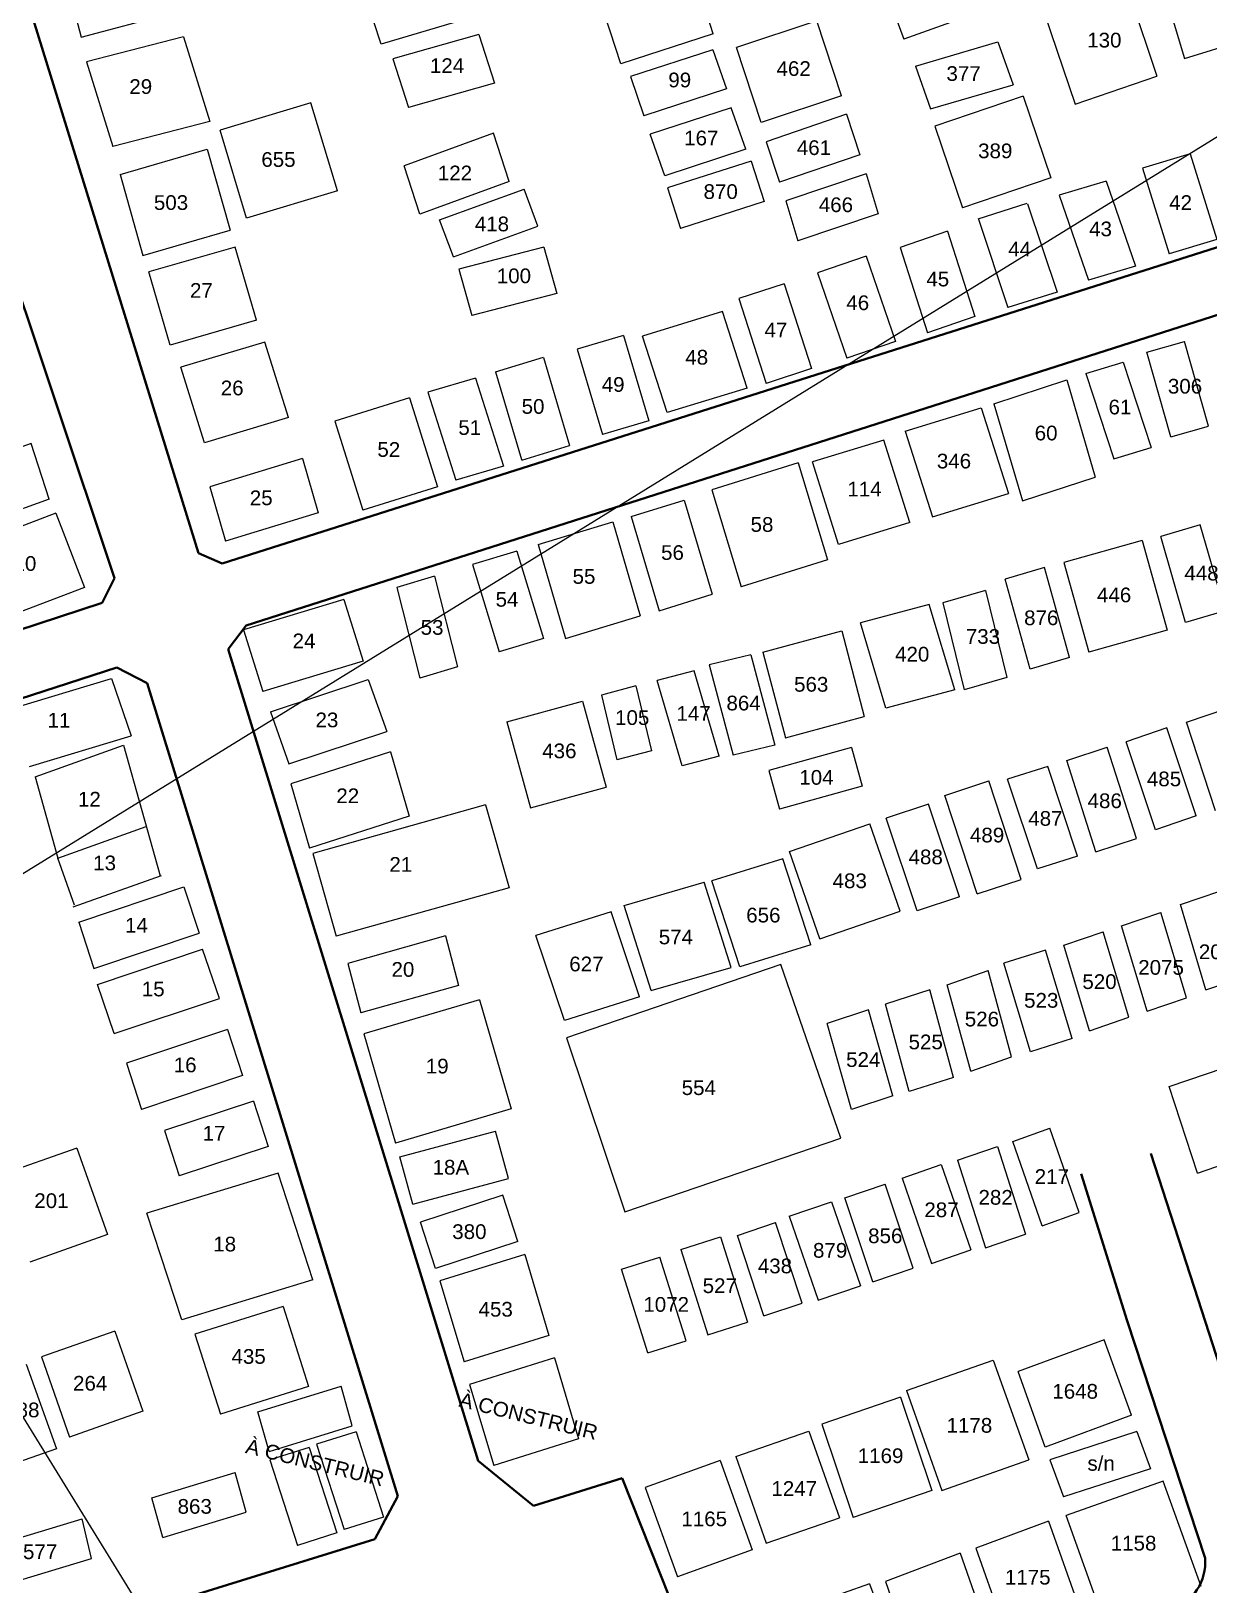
# Model space of a CAD drawing. Header units: inches. Extents: x 0 to 420, y 0 to 297.
# Drawn here: x 220.01 to 252.06, y 155.78 to 198.04 of the extents above; entities that cross this region are included whole.
import ezdxf

# ---------------------------------------------------------------- set-up
doc = ezdxf.new("R2010")
doc.units = ezdxf.units.IN
doc.header["$LTSCALE"] = 2.5
doc.header["$MEASUREMENT"] = 0
doc.layers.get('0').update_dxf_attribs({"lineweight": 0})
for name, color, linetype, lineweight in [('MALHA_COORDENADA4', 10, 'Continuous', 0), ('PEN 04', 4, 'Continuous', 40), ('TÚMULOS QUE SERÃO CONSTRUÍDOS', 220, 'Continuous', 0)]:
    doc.layers.add(name, color=color, linetype=linetype, lineweight=lineweight)
doc.styles.get("Standard").update_dxf_attribs({"font": 'arial.ttf'})

msp = doc.modelspace()

# ---------------------------------------------------------------- linework, layer by layer
for p, q in [((238.57, 197.969, 4.462), (237.854, 200.187, 4.515)), ((250.678, 199.673, 4.268), (251.388, 197.301, 4.222)), ((221.015, 199.245, 4.547), (221.374, 197.878, 4.517)), ((236.052, 197.152, 4.46), (235.336, 199.369, 4.513)), ((249.813, 199.278, 4.287), (250.642, 196.821, 4.246)), ((229.534, 197.689, 4.472), (229.098, 199.019, 4.486)), ((243.358, 198.916, 4.237), (243.754, 197.824, 4.26)), ((246.044, 198.638, 4.28), (243.754, 197.824, 4.26)), ((221.374, 197.878, 4.517), (223.834, 198.528, 4.497)), ((232.071, 198.436, 4.477), (229.534, 197.689, 4.472)), ((241.389, 198.325, 4.24), (239.201, 197.594, 4.22)), ((242.058, 196.285, 4.259), (241.389, 198.325, 4.24)), ((247.583, 198.514, 4.304), (248.412, 196.057, 4.263)), ((224.155, 197.89, 4.485), (221.515, 197.209, 4.543)), ((224.155, 197.89, 4.485), (224.873, 195.585, 4.428)), ((232.192, 197.951, 4.417), (229.855, 197.292, 4.452)), ((232.192, 197.951, 4.417), (232.62, 196.627, 4.388)), ((238.57, 197.969, 4.462), (236.052, 197.152, 4.46)), ((251.388, 197.301, 4.222), (253.456, 197.934, 4.248)), ((238.561, 197.538, 4.191), (236.315, 196.81, 4.309)), ((238.561, 197.538, 4.191), (238.927, 196.471, 4.108)), ((239.871, 195.555, 4.239), (239.201, 197.594, 4.22)), ((244.069, 197.094, 4.248), (246.314, 197.748, 4.264)), ((246.314, 197.748, 4.264), (246.729, 196.584, 4.237)), ((221.515, 197.209, 4.543), (222.234, 194.904, 4.486)), ((229.855, 197.292, 4.452), (230.282, 195.967, 4.423)), ((244.069, 197.094, 4.248), (244.483, 195.93, 4.221)), ((232.62, 196.627, 4.388), (230.282, 195.967, 4.423)), ((236.315, 196.81, 4.309), (236.681, 195.743, 4.226)), ((244.483, 195.93, 4.221), (246.729, 196.584, 4.237)), ((248.412, 196.057, 4.263), (250.642, 196.821, 4.246)), ((238.927, 196.471, 4.108), (236.681, 195.743, 4.226)), ((242.058, 196.285, 4.259), (239.871, 195.555, 4.239)), ((247.005, 196.274, 4.223), (244.601, 195.457, 4.244)), ((247.005, 196.274, 4.223), (247.757, 194.053, 4.2)), ((227.626, 196.088, 4.518), (225.151, 195.349, 4.508)), ((228.344, 193.697, 4.454), (227.626, 196.088, 4.518)), ((239.058, 195.957, 4.27), (236.85, 195.236, 4.293)), ((239.459, 194.828, 4.263), (239.058, 195.957, 4.27)), ((242.195, 195.781, 4.251), (240.012, 195.032, 4.231)), ((242.195, 195.781, 4.251), (242.558, 194.68, 4.238)), ((224.873, 195.585, 4.428), (222.234, 194.904, 4.486)), ((225.87, 192.957, 4.444), (225.151, 195.349, 4.508)), ((232.59, 195.271, 4.384), (230.16, 194.379, 4.422)), ((233.02, 193.957, 4.316), (232.59, 195.271, 4.384)), ((244.601, 195.457, 4.244), (245.352, 193.235, 4.221)), ((222.435, 194.142, 4.368), (224.802, 194.83, 4.371)), ((224.802, 194.83, 4.371), (225.423, 192.629, 4.354)), ((237.25, 194.107, 4.286), (236.85, 195.236, 4.293)), ((239.459, 194.828, 4.263), (237.25, 194.107, 4.286)), ((240.012, 195.032, 4.231), (240.375, 193.931, 4.218)), ((239.599, 194.509, 4.182), (237.327, 193.782, 4.211)), ((239.599, 194.509, 4.182), (239.953, 193.405, 4.18)), ((242.558, 194.68, 4.238), (240.375, 193.931, 4.218)), ((251.546, 194.707, 4.096), (250.247, 194.318, 4.095)), ((251.546, 194.707, 4.096), (252.272, 192.375, 4.001)), ((222.435, 194.142, 4.368), (223.055, 191.942, 4.351)), ((230.59, 193.066, 4.354), (230.16, 194.379, 4.422)), ((242.733, 194.162, 4.22), (240.543, 193.43, 4.19)), ((242.733, 194.162, 4.22), (243.061, 193.075, 4.171)), ((247.757, 194.053, 4.2), (245.352, 193.235, 4.221)), ((250.247, 194.318, 4.095), (250.973, 191.986, 4)), ((228.344, 193.697, 4.454), (225.87, 192.957, 4.444)), ((233.02, 193.957, 4.316), (230.59, 193.066, 4.354)), ((231.125, 192.909, 4.363), (233.426, 193.744, 4.299)), ((233.801, 192.742, 4.284), (233.426, 193.744, 4.299)), ((237.327, 193.782, 4.211), (237.681, 192.678, 4.209)), ((249.263, 193.965, 4.143), (247.984, 193.585, 4.156)), ((247.984, 193.585, 4.156), (248.782, 191.27, 4.023)), ((249.263, 193.965, 4.143), (250.061, 191.651, 4.01)), ((239.953, 193.405, 4.18), (237.681, 192.678, 4.209)), ((240.543, 193.43, 4.19), (240.871, 192.342, 4.141)), ((247.103, 193.351, 4.09), (245.764, 192.931, 4.142)), ((247.124, 193.344, 4.101), (247.926, 190.941, 4.075)), ((231.5, 191.907, 4.348), (231.125, 192.909, 4.363)), ((231.5, 191.907, 4.348), (233.801, 192.742, 4.284)), ((243.061, 193.075, 4.171), (240.871, 192.342, 4.141)), ((245.785, 192.925, 4.153), (246.587, 190.522, 4.127)), ((223.055, 191.942, 4.351), (225.423, 192.629, 4.354)), ((244.941, 192.604, 4.134), (243.655, 192.159, 4.151)), ((244.941, 192.604, 4.134), (245.685, 190.28, 4.074)), ((252.272, 192.375, 4.001), (250.973, 191.986, 4)), ((225.567, 192.167, 4.389), (223.214, 191.493, 4.375)), ((226.148, 190.178, 4.344), (225.567, 192.167, 4.389)), ((233.96, 192.166, 4.266), (231.644, 191.566, 4.34)), ((233.96, 192.166, 4.266), (234.315, 190.907, 4.203)), ((242.727, 191.923, 4.214), (241.405, 191.471, 4.242)), ((242.727, 191.923, 4.214), (243.524, 189.604, 4.098)), ((243.655, 192.159, 4.151), (244.4, 189.835, 4.091)), ((223.796, 189.504, 4.33), (223.214, 191.493, 4.375)), ((231.644, 191.566, 4.34), (231.998, 190.306, 4.277)), ((241.405, 191.471, 4.242), (242.203, 189.152, 4.126)), ((250.061, 191.651, 4.01), (248.782, 191.27, 4.023)), ((240.5, 191.171, 4.212), (239.265, 190.77, 4.172)), ((240.5, 191.171, 4.212), (241.246, 188.863, 4.133)), ((234.315, 190.907, 4.203), (231.998, 190.306, 4.277)), ((239.265, 190.77, 4.172), (240.012, 188.463, 4.093)), ((247.926, 190.941, 4.075), (246.587, 190.522, 4.127)), ((226.148, 190.178, 4.344), (223.796, 189.504, 4.33)), ((238.823, 190.413, 4.13), (236.641, 189.748, 4.123)), ((239.497, 188.335, 4.111), (238.823, 190.413, 4.13)), ((245.685, 190.28, 4.074), (244.4, 189.835, 4.091)), ((236.129, 189.768, 4.167), (234.87, 189.397, 4.161)), ((236.129, 189.768, 4.167), (236.815, 187.439, 4.12)), ((226.372, 189.583, 4.345), (224.087, 188.9, 4.354)), ((227.011, 187.53, 4.348), (226.372, 189.583, 4.345)), ((234.87, 189.397, 4.161), (235.557, 187.068, 4.114)), ((237.315, 187.67, 4.104), (236.641, 189.748, 4.123)), ((243.524, 189.604, 4.098), (242.203, 189.152, 4.126)), ((250.365, 189.312, 3.907), (251.391, 189.599, 3.895)), ((252.044, 187.296, 3.757), (251.391, 189.599, 3.895)), ((232.647, 188.78, 4.218), (233.948, 189.176, 4.178)), ((233.954, 189.164, 4.171), (234.66, 186.772, 4.123)), ((248.707, 188.73, 3.958), (249.723, 189.038, 3.879)), ((249.723, 189.038, 3.879), (250.483, 186.722, 3.765)), ((251.018, 187.009, 3.769), (250.365, 189.312, 3.907)), ((224.726, 186.847, 4.357), (224.087, 188.9, 4.354)), ((232.103, 188.605, 4.235), (230.807, 188.22, 4.241)), ((232.103, 188.605, 4.235), (232.866, 186.212, 4.114)), ((232.647, 188.78, 4.218), (233.352, 186.388, 4.17)), ((241.246, 188.863, 4.133), (240.012, 188.463, 4.093)), ((246.204, 187.91, 3.931), (248.186, 188.56, 4.002)), ((248.186, 188.56, 4.002), (248.964, 185.915, 3.51)), ((248.707, 188.73, 3.958), (249.467, 186.414, 3.844)), ((230.309, 188.071, 4.261), (228.274, 187.437, 4.261)), ((230.309, 188.071, 4.261), (231.067, 185.648, 4.114)), ((230.807, 188.22, 4.241), (231.57, 185.827, 4.12)), ((239.497, 188.335, 4.111), (237.315, 187.67, 4.104)), ((243.789, 187.166, 3.965), (245.858, 187.801, 3.93)), ((245.858, 187.801, 3.93), (246.6, 185.464, 3.764)), ((246.204, 187.91, 3.931), (246.982, 185.266, 3.439)), ((227.011, 187.53, 4.348), (224.726, 186.847, 4.357)), ((228.274, 187.437, 4.261), (229.032, 185.013, 4.114)), ((236.815, 187.439, 4.12), (235.557, 187.068, 4.114)), ((251.018, 187.009, 3.769), (252.044, 187.296, 3.757)), ((220.011, 186.827, 4.126), (217.515, 185.928, 4.159)), ((220.501, 185.315, 4.159), (220.011, 186.827, 4.126)), ((243.215, 186.922, 4.062), (241.273, 186.326, 4.081)), ((243.917, 184.678, 3.892), (243.215, 186.922, 4.062)), ((243.789, 187.166, 3.965), (244.531, 184.829, 3.799)), ((227.398, 186.421, 4.236), (224.876, 185.65, 4.172)), ((227.398, 186.421, 4.236), (227.825, 184.944, 4.196)), ((233.358, 186.376, 4.163), (234.66, 186.772, 4.123)), ((249.467, 186.414, 3.844), (250.483, 186.722, 3.765)), ((232.866, 186.212, 4.114), (231.57, 185.827, 4.12)), ((240.883, 186.301, 4.041), (238.534, 185.567, 3.96)), ((240.883, 186.301, 4.041), (241.674, 183.66, 3.926)), ((241.975, 184.082, 3.911), (241.273, 186.326, 4.081)), ((224.876, 185.65, 4.172), (225.302, 184.173, 4.132)), ((231.067, 185.648, 4.114), (229.032, 185.013, 4.114)), ((238.534, 185.567, 3.96), (239.325, 182.925, 3.845)), ((246.982, 185.266, 3.439), (248.964, 185.915, 3.51)), ((220.501, 185.315, 4.159), (218.005, 184.416, 4.192)), ((236.336, 184.837, 4.026), (237.78, 185.287, 4.025)), ((237.78, 185.287, 4.025), (238.541, 182.73, 3.721)), ((244.531, 184.829, 3.799), (246.6, 185.464, 3.764)), ((220.683, 184.928, 4.175), (218.279, 184.017, 4.19)), ((220.683, 184.928, 4.175), (221.461, 182.912, 4.098)), ((227.825, 184.944, 4.196), (225.302, 184.173, 4.132)), ((233.808, 184.078, 4.041), (235.838, 184.697, 4.021)), ((235.838, 184.697, 4.021), (236.583, 182.14, 3.71)), ((236.336, 184.837, 4.026), (237.097, 182.28, 3.722)), ((243.917, 184.678, 3.892), (241.975, 184.082, 3.911)), ((251.817, 184.611, 3.421), (250.746, 184.3, 3.41)), ((251.422, 181.963, 3.357), (250.746, 184.3, 3.41)), ((252.493, 182.274, 3.368), (251.817, 184.611, 3.421)), ((233.226, 183.902, 4.052), (232.018, 183.54, 4.076)), ((233.226, 183.902, 4.052), (233.955, 181.521, 3.772)), ((233.808, 184.078, 4.041), (234.552, 181.522, 3.73)), ((250.237, 184.186, 3.408), (248.109, 183.588, 3.431)), ((250.237, 184.186, 3.408), (250.918, 181.754, 3.343)), ((232.018, 183.54, 4.076), (232.746, 181.158, 3.796)), ((241.674, 183.66, 3.926), (239.325, 182.925, 3.845)), ((247.584, 183.45, 3.426), (246.513, 183.134, 3.484)), ((248.263, 181.007, 3.369), (247.584, 183.45, 3.426)), ((248.109, 183.588, 3.431), (248.789, 181.156, 3.366)), ((230.989, 183.215, 4.1), (229.965, 182.91, 4.106)), ((230.989, 183.215, 4.1), (231.61, 180.754, 3.842)), ((247.193, 180.692, 3.427), (246.513, 183.134, 3.484)), ((221.461, 182.912, 4.098), (219.057, 182.001, 4.113)), ((228.52, 182.587, 4.084), (225.793, 181.763, 4.13)), ((228.52, 182.587, 4.084), (229.047, 180.905, 3.952)), ((229.965, 182.91, 4.106), (230.586, 180.449, 3.848)), ((237.097, 182.28, 3.722), (238.541, 182.73, 3.721)), ((245.973, 182.829, 3.562), (244.813, 182.492, 3.577)), ((245.973, 182.829, 3.562), (246.554, 180.46, 3.487)), ((244.443, 182.445, 3.599), (242.572, 181.948, 3.584)), ((245.14, 180.127, 3.507), (244.443, 182.445, 3.599)), ((244.813, 182.492, 3.577), (245.393, 180.123, 3.502)), ((252.493, 182.274, 3.368), (251.422, 181.963, 3.357)), ((225.793, 181.763, 4.13), (226.32, 180.081, 3.998)), ((234.552, 181.522, 3.73), (236.583, 182.14, 3.71)), ((239.92, 181.152, 3.685), (242.068, 181.735, 3.62)), ((242.068, 181.735, 3.62), (242.68, 179.406, 3.511)), ((243.269, 179.631, 3.492), (242.572, 181.948, 3.584)), ((250.918, 181.754, 3.343), (248.789, 181.156, 3.366)), ((233.955, 181.521, 3.772), (232.746, 181.158, 3.796)), ((229.047, 180.905, 3.952), (226.32, 180.081, 3.998)), ((239.594, 181.078, 3.718), (238.459, 180.811, 3.713)), ((239.594, 181.078, 3.718), (240.246, 178.619, 3.612)), ((239.92, 181.152, 3.685), (240.533, 178.822, 3.576)), ((248.263, 181.007, 3.369), (247.193, 180.692, 3.427)), ((231.61, 180.754, 3.842), (230.586, 180.449, 3.848)), ((238.049, 180.648, 3.66), (237.044, 180.384, 3.679)), ((238.73, 178.321, 3.596), (238.049, 180.648, 3.66)), ((238.459, 180.811, 3.713), (239.112, 178.352, 3.607)), ((246.554, 180.46, 3.487), (245.393, 180.123, 3.502)), ((219.429, 179.6, 4.256), (222.199, 180.437, 4.058)), ((222.199, 180.437, 4.058), (222.734, 178.876, 4.057)), ((226.521, 179.532, 3.992), (229.186, 180.411, 3.989)), ((229.186, 180.411, 3.989), (229.685, 178.991, 3.946)), ((236.464, 180.232, 3.637), (235.526, 179.983, 3.635)), ((236.464, 180.232, 3.637), (236.887, 178.471, 3.541)), ((237.725, 178.057, 3.615), (237.044, 180.384, 3.679)), ((245.14, 180.127, 3.507), (243.269, 179.631, 3.492)), ((232.954, 179.254, 3.684), (235.012, 179.818, 3.65)), ((235.012, 179.818, 3.65), (235.653, 177.478, 3.588)), ((235.526, 179.983, 3.635), (235.948, 178.222, 3.539)), ((251.448, 179.248, 3.299), (252.539, 179.624, 3.293)), ((226.521, 179.532, 3.992), (227.02, 178.113, 3.949)), ((232.954, 179.254, 3.684), (233.595, 176.914, 3.622)), ((240.533, 178.822, 3.576), (242.68, 179.406, 3.511)), ((252.234, 176.84, 3.252), (251.448, 179.248, 3.299)), ((219.964, 178.04, 4.255), (222.734, 178.876, 4.057)), ((227.02, 178.113, 3.949), (229.685, 178.991, 3.946)), ((250.914, 179.097, 3.308), (249.804, 178.714, 3.357)), ((251.708, 176.699, 3.264), (250.914, 179.097, 3.308)), ((220.121, 177.761, 4.171), (222.525, 178.618, 4.478)), ((222.525, 178.618, 4.478), (223.523, 175.07, 4.018)), ((229.79, 178.44, 3.791), (227.074, 177.575, 3.818)), ((229.79, 178.44, 3.791), (230.3, 176.689, 3.854)), ((236.887, 178.471, 3.541), (235.948, 178.222, 3.539)), ((240.246, 178.619, 3.612), (239.112, 178.352, 3.607)), ((242.334, 178.556, 3.65), (240.078, 177.932, 3.66)), ((242.334, 178.556, 3.65), (242.624, 177.511, 3.636)), ((248.192, 178.208, 3.331), (249.291, 178.565, 3.334)), ((250.081, 176.081, 3.293), (249.291, 178.565, 3.334)), ((250.598, 176.316, 3.313), (249.804, 178.714, 3.357)), ((238.73, 178.321, 3.596), (237.725, 178.057, 3.615)), ((240.078, 177.932, 3.66), (240.368, 176.886, 3.646)), ((247.669, 178.045, 3.318), (246.576, 177.695, 3.395)), ((248.484, 175.604, 3.31), (247.669, 178.045, 3.318)), ((248.982, 175.725, 3.29), (248.192, 178.208, 3.331)), ((220.121, 177.761, 4.171), (220.742, 175.553, 3.885)), ((227.074, 177.575, 3.818), (227.585, 175.825, 3.881)), ((242.624, 177.511, 3.636), (240.368, 176.886, 3.646)), ((244.866, 177.253, 3.439), (246.065, 177.648, 3.441)), ((246.951, 174.972, 3.359), (246.065, 177.648, 3.441)), ((247.391, 175.255, 3.387), (246.576, 177.695, 3.395)), ((233.595, 176.914, 3.622), (235.653, 177.478, 3.588)), ((245.752, 174.577, 3.357), (244.866, 177.253, 3.439)), ((230.3, 176.689, 3.854), (227.585, 175.825, 3.881)), ((232.378, 176.995, 3.837), (227.672, 175.679, 3.87)), ((232.378, 176.995, 3.837), (233.018, 174.741, 3.83)), ((244.424, 177.017, 3.418), (243.27, 176.636, 3.422)), ((245.271, 174.494, 3.359), (244.424, 177.017, 3.418)), ((251.708, 176.699, 3.264), (250.598, 176.316, 3.313)), ((220.742, 175.553, 3.885), (223.146, 176.41, 4.192)), ((240.64, 175.732, 3.502), (242.828, 176.479, 3.416)), ((243.654, 174.103, 3.396), (242.828, 176.479, 3.416)), ((244.117, 174.113, 3.363), (243.27, 176.636, 3.422)), ((248.982, 175.725, 3.29), (250.081, 176.081, 3.293)), ((221.191, 174.271, 3.894), (220.742, 175.553, 3.885)), ((227.672, 175.679, 3.87), (228.312, 173.424, 3.863)), ((240.463, 175.527, 3.521), (238.53, 174.928, 3.516)), ((241.228, 173.191, 3.503), (240.463, 175.527, 3.521)), ((241.466, 173.356, 3.482), (240.64, 175.732, 3.502)), ((248.484, 175.604, 3.31), (247.391, 175.255, 3.387)), ((221.152, 174.225, 3.878), (223.556, 175.082, 4.185)), ((245.752, 174.577, 3.357), (246.951, 174.972, 3.359)), ((221.31, 173.811, 3.84), (224.171, 174.766, 3.883)), ((224.171, 174.766, 3.883), (224.58, 173.507, 3.888)), ((233.018, 174.741, 3.83), (228.312, 173.424, 3.863)), ((236.15, 174.265, 3.553), (238.323, 174.895, 3.517)), ((239.058, 172.576, 3.522), (238.323, 174.895, 3.517)), ((239.294, 172.592, 3.498), (238.53, 174.928, 3.516)), ((251.28, 174.287, 9.679), (252.35, 174.651, 9.588)), ((236.885, 171.946, 3.558), (236.15, 174.265, 3.553)), ((245.271, 174.494, 3.359), (244.117, 174.113, 3.363)), ((251.975, 171.965, 9.628), (251.28, 174.287, 9.679)), ((221.31, 173.811, 3.84), (221.718, 172.552, 3.845)), ((235.79, 174.088, 3.578), (233.746, 173.45, 3.585)), ((236.564, 171.774, 3.522), (235.79, 174.088, 3.578)), ((241.466, 173.356, 3.482), (243.654, 174.103, 3.396)), ((249.678, 173.706, 6.5), (250.748, 174.07, 6.409)), ((250.373, 171.384, 6.449), (249.678, 173.706, 6.5)), ((251.443, 171.748, 6.358), (250.748, 174.07, 6.409)), ((221.718, 172.552, 3.845), (224.58, 173.507, 3.888)), ((231.286, 173.436, 3.589), (228.628, 172.687, 3.535)), ((231.286, 173.436, 3.589), (231.64, 172.09, 3.834)), ((234.52, 171.136, 3.529), (233.746, 173.45, 3.585)), ((248.112, 173.179, 3.321), (249.182, 173.543, 3.23)), ((249.877, 171.221, 3.179), (249.182, 173.543, 3.23)), ((221.816, 172.117, 3.905), (224.678, 173.072, 3.948)), ((225.135, 171.735, 3.96), (224.678, 173.072, 3.948)), ((241.228, 173.191, 3.503), (239.294, 172.592, 3.498)), ((247.613, 173.051, 3.379), (246.479, 172.69, 3.375)), ((248.331, 170.642, 3.367), (247.613, 173.051, 3.379)), ((248.807, 170.857, 3.27), (248.112, 173.179, 3.321)), ((228.628, 172.687, 3.535), (228.982, 171.341, 3.78)), ((240.409, 172.659, 3.484), (234.578, 170.662, 3.441)), ((236.885, 171.946, 3.558), (239.058, 172.576, 3.522)), ((242.04, 167.934, 3.389), (240.409, 172.659, 3.484)), ((244.935, 172.107, 3.326), (246.046, 172.494, 3.356)), ((246.688, 170.145, 3.37), (246.046, 172.494, 3.356)), ((247.197, 170.281, 3.363), (246.479, 172.69, 3.375)), ((222.273, 170.779, 3.917), (221.816, 172.117, 3.905)), ((231.64, 172.09, 3.834), (228.982, 171.341, 3.78)), ((245.577, 169.758, 3.34), (244.935, 172.107, 3.326)), ((251.975, 171.965, 9.628), (253.044, 172.329, 9.537)), ((222.273, 170.779, 3.917), (225.135, 171.735, 3.96)), ((232.207, 171.694, 3.541), (229.066, 170.767, 3.83)), ((232.207, 171.694, 3.541), (233.069, 168.728, 3.537)), ((236.564, 171.774, 3.522), (234.52, 171.136, 3.529)), ((244.462, 171.966, 3.337), (243.253, 171.58, 3.392)), ((243.901, 169.2, 3.358), (243.253, 171.58, 3.392)), ((245.11, 169.587, 3.303), (244.462, 171.966, 3.337)), ((250.373, 171.384, 6.449), (251.443, 171.748, 6.358)), ((242.793, 171.42, 3.374), (241.665, 171.049, 3.42)), ((243.457, 169.088, 3.364), (242.793, 171.42, 3.374)), ((248.807, 170.857, 3.27), (249.877, 171.221, 3.179)), ((225.355, 170.893, 3.915), (222.607, 169.976, 3.91)), ((225.355, 170.893, 3.915), (225.763, 169.634, 3.92)), ((229.066, 170.767, 3.83), (229.927, 167.802, 3.826)), ((242.329, 168.717, 3.41), (241.665, 171.049, 3.42)), ((234.578, 170.662, 3.441), (236.169, 165.929, 3.394)), ((248.331, 170.642, 3.367), (247.197, 170.281, 3.363)), ((222.607, 169.976, 3.91), (223.015, 168.717, 3.915)), ((245.577, 169.758, 3.34), (246.688, 170.145, 3.37)), ((250.977, 169.339, 3.256), (252.974, 170.023, 3.242)), ((225.763, 169.634, 3.92), (223.015, 168.717, 3.915)), ((245.11, 169.587, 3.303), (243.901, 169.2, 3.358)), ((243.457, 169.088, 3.364), (242.329, 168.717, 3.41)), ((251.74, 166.981, 3.277), (250.977, 169.339, 3.256)), ((226.059, 168.939, 3.871), (223.637, 168.138, 3.855)), ((226.059, 168.939, 3.871), (226.461, 167.706, 3.831)), ((233.069, 168.728, 3.537), (229.927, 167.802, 3.826)), ((246.723, 167.844, 3.262), (247.729, 168.201, 3.292)), ((248.522, 165.91, 3.173), (247.729, 168.201, 3.292)), ((223.637, 168.138, 3.855), (224.039, 166.905, 3.815)), ((230.045, 167.427, 3.721), (232.65, 168.123, 3.522)), ((233.001, 166.838, 3.557), (232.65, 168.123, 3.522)), ((236.169, 165.929, 3.394), (242.04, 167.934, 3.389)), ((247.515, 165.553, 3.143), (246.723, 167.844, 3.262)), ((221.255, 167.666, 3.877), (219.134, 166.916, 3.865)), ((221.255, 167.666, 3.877), (222.094, 165.312, 3.886)), ((226.461, 167.706, 3.831), (224.039, 166.905, 3.815)), ((230.396, 166.142, 3.756), (230.045, 167.427, 3.721)), ((245.215, 167.337, 3.352), (246.307, 167.709, 3.299)), ((246.307, 167.709, 3.299), (247.069, 165.325, 3.138)), ((251.74, 166.981, 3.277), (253.736, 167.665, 3.263)), ((226.732, 166.986, 3.833), (223.164, 165.895, 3.824)), ((227.677, 164.083, 3.83), (226.732, 166.986, 3.833)), ((243.709, 166.845, 3.456), (244.775, 167.215, 3.441)), ((244.775, 167.215, 3.441), (245.577, 164.897, 3.432)), ((245.215, 167.337, 3.352), (245.978, 164.952, 3.191)), ((230.396, 166.142, 3.756), (233.001, 166.838, 3.557)), ((242.147, 166.31, 3.382), (243.243, 166.682, 3.413)), ((244.007, 164.4, 3.382), (243.243, 166.682, 3.413)), ((243.709, 166.845, 3.456), (244.511, 164.527, 3.447)), ((232.846, 166.381, 3.443), (230.604, 165.645, 3.483)), ((233.256, 165.123, 3.392), (232.846, 166.381, 3.443)), ((240.638, 165.814, 3.367), (241.788, 166.205, 3.377)), ((241.788, 166.205, 3.377), (242.574, 163.915, 3.369)), ((242.911, 164.028, 3.351), (242.147, 166.31, 3.382)), ((224.109, 162.992, 3.821), (223.164, 165.895, 3.824)), ((240.638, 165.814, 3.367), (241.423, 163.524, 3.359)), ((247.515, 165.553, 3.143), (248.522, 165.91, 3.173)), ((222.094, 165.312, 3.886), (219.973, 164.562, 3.874)), ((231.014, 164.387, 3.432), (230.604, 165.645, 3.483)), ((237.687, 164.908, 3.369), (238.767, 165.254, 3.363)), ((238.767, 165.254, 3.363), (239.506, 162.933, 3.259)), ((239.23, 165.29, 3.376), (240.266, 165.64, 3.356)), ((239.949, 163.097, 3.332), (239.23, 165.29, 3.376)), ((240.985, 163.447, 3.312), (240.266, 165.64, 3.356)), ((245.978, 164.952, 3.191), (247.069, 165.325, 3.138)), ((233.256, 165.123, 3.392), (231.014, 164.387, 3.432)), ((237.687, 164.908, 3.369), (238.425, 162.587, 3.265)), ((244.511, 164.527, 3.447), (245.577, 164.897, 3.432)), ((233.443, 164.77, 3.402), (231.134, 164.05, 3.302)), ((233.443, 164.77, 3.402), (234.1, 162.566, 3.217)), ((236.07, 164.372, 3.447), (237.114, 164.698, 3.418)), ((237.836, 162.423, 3.324), (237.114, 164.698, 3.418)), ((242.911, 164.028, 3.351), (244.007, 164.4, 3.382)), ((227.677, 164.083, 3.83), (224.109, 162.992, 3.821)), ((231.134, 164.05, 3.302), (231.792, 161.846, 3.117)), ((236.792, 162.097, 3.353), (236.07, 164.372, 3.447)), ((241.423, 163.524, 3.359), (242.574, 163.915, 3.369)), ((226.866, 163.354, 3.657), (224.469, 162.604, 3.684)), ((226.866, 163.354, 3.657), (227.56, 161.178, 3.629)), ((239.949, 163.097, 3.332), (240.985, 163.447, 3.312)), ((238.425, 162.587, 3.265), (239.506, 162.933, 3.259)), ((222.291, 162.684, 3.738), (220.296, 161.982, 3.721)), ((222.291, 162.684, 3.738), (223.049, 160.505, 3.713)), ((224.469, 162.604, 3.684), (225.163, 160.428, 3.656)), ((234.1, 162.566, 3.217), (231.792, 161.846, 3.117)), ((236.792, 162.097, 3.353), (237.836, 162.423, 3.324)), ((249.209, 162.452, 2.181), (246.863, 161.584, 2.213)), ((249.948, 160.402, 2.017), (249.209, 162.452, 2.181)), ((220.296, 161.982, 3.721), (221.053, 159.803, 3.696)), ((243.823, 161.069, 2.239), (246.182, 161.897, 2.242)), ((246.182, 161.897, 2.242), (247.152, 159.182, 2.131)), ((219.881, 161.783, 3.726), (220.706, 159.482, 3.781)), ((247.601, 159.534, 2.049), (246.863, 161.584, 2.213)), ((227.56, 161.178, 3.629), (225.163, 160.428, 3.656)), ((243.823, 161.069, 2.239), (244.793, 158.354, 2.128)), ((243.668, 160.893, 2.234), (241.527, 160.151, 2.226)), ((243.668, 160.893, 2.234), (244.521, 158.355, 2.132)), ((223.049, 160.505, 3.713), (221.053, 159.803, 3.696)), ((249.948, 160.402, 2.017), (247.601, 159.534, 2.049)), ((239.182, 159.273, 2.308), (241.173, 159.962, 2.456)), ((241.173, 159.962, 2.456), (242.003, 157.61, 2.262)), ((241.527, 160.151, 2.226), (242.379, 157.613, 2.124)), ((250.094, 159.953, 2.078), (247.729, 159.189, 2.103)), ((250.094, 159.953, 2.078), (250.468, 158.944, 1.974)), ((220.706, 159.482, 3.781), (219.644, 159.111, 3.79)), ((238.759, 159.166, 2.311), (236.72, 158.435, 2.291)), ((238.759, 159.166, 2.311), (239.631, 156.733, 2.095)), ((239.182, 159.273, 2.308), (240.013, 156.921, 2.114)), ((244.793, 158.354, 2.128), (247.152, 159.182, 2.131)), ((247.729, 159.189, 2.103), (248.102, 158.18, 1.999)), ((250.468, 158.944, 1.974), (248.102, 158.18, 1.999)), ((223.297, 158.147, 3.679), (225.563, 158.842, 3.565)), ((225.863, 157.766, 3.425), (225.563, 158.842, 3.565)), ((250.812, 158.603, 1.885), (248.167, 157.673, 1.958)), ((251.843, 155.744, 1.69), (250.812, 158.603, 1.885)), ((223.597, 157.071, 3.539), (223.297, 158.147, 3.679)), ((236.72, 158.435, 2.291), (237.593, 156.002, 2.075)), ((244.521, 158.355, 2.132), (242.379, 157.613, 2.124)), ((223.597, 157.071, 3.539), (225.863, 157.766, 3.425)), ((249.198, 154.814, 1.763), (248.167, 157.673, 1.958)), ((219.054, 156.874, 3.771), (221.4, 157.581, 3.746)), ((221.658, 156.501, 3.585), (221.4, 157.581, 3.746)), ((240.013, 156.921, 2.114), (242.003, 157.61, 2.262)), ((247.692, 157.519, 1.995), (245.715, 156.778, 2.018)), ((247.692, 157.519, 1.995), (248.552, 155.089, 1.781)), ((219.312, 155.794, 3.61), (221.658, 156.501, 3.585)), ((239.631, 156.733, 2.095), (237.593, 156.002, 2.075)), ((245.284, 156.649, 2.058), (243.255, 155.875, 2.083)), ((245.284, 156.649, 2.058), (246.144, 154.22, 1.844)), ((245.715, 156.778, 2.018), (246.575, 154.349, 1.804)), ((242.824, 155.812, 2.049), (240.676, 155.051, 2.053)), ((242.824, 155.812, 2.049), (243.75, 153.309, 1.893)), ((243.255, 155.875, 2.083), (244.115, 153.446, 1.869))]:
    msp.add_line(p, q)
at = {"layer": 'MALHA_COORDENADA4'}
for p, q in [((138.373, 292.322), (315.416, 5.322)), ((12.44, 47.224), (327.94, 241.848))]:
    msp.add_line(p, q, dxfattribs=at)
at = {"layer": 'PEN 04'}
for p, q in [((217.419, 206.933, 4.79), (224.569, 183.841, 4.128)), ((214.625, 206.037, 4.767), (222.283, 183.162, 4.082)), ((270.677, 198.016, 3.779), (225.212, 183.561, 4.134)), ((225.863, 181.876, 4.087), (268.339, 195.464, 3.735)), ((224.569, 183.841, 4.128), (225.212, 183.561, 4.134)), ((222.283, 183.162, 4.066), (221.946, 182.492, 4.066)), ((175.564, 167.314, 3.992), (221.946, 182.492, 4.125)), ((225.371, 181.234, 4.052), (225.863, 181.876, 4.087)), ((225.371, 181.234, 4.052), (232.178, 159.158, 2.627)), ((175.78, 165.656, 3.831), (222.346, 180.737, 4.069)), ((222.346, 180.737, 4.04), (223.168, 180.31, 4.04)), ((223.168, 180.31, 4), (229.988, 158.195, 2.572)), ((251.762, 163.547, 2.126), (250.479, 167.514, 3.357)), ((249.835, 162.961, 2.204), (248.584, 166.967, 3.329)), ((253.626, 157.759, 1.785), (251.762, 163.547, 2.126)), ((249.835, 162.961, 2.204), (251.956, 156.513, 1.847)), ((233.678, 157.938, 2.363), (232.178, 159.158, 2.627)), ((236.089, 158.683, 2.34), (233.678, 157.938, 2.363)), ((239.007, 151.368, 1.822), (236.089, 158.683, 2.34)), ((229.988, 158.195, 2.572), (229.363, 157.025, 2.439)), ((229.363, 157.025, 2.439), (224.181, 155.425, 2.353))]:
    msp.add_line(p, q, dxfattribs=at)
msp.add_arc((250.47, 156.436, 1.705), 1.488, 292.8321, 2.9684, dxfattribs=at)
at = {"layer": 'TÚMULOS QUE SERÃO CONSTRUÍDOS'}
for p, q in [((234.251, 161.957, 6.029), (231.943, 161.237, 5.929)), ((234.251, 161.957, 6.029), (234.908, 159.753, 5.844)), ((226.184, 160.492, 7.244), (228.45, 161.187, 7.13)), ((228.75, 160.111, 6.99), (228.45, 161.187, 7.13)), ((231.943, 161.237, 5.929), (232.6, 159.033, 5.744)), ((226.484, 159.416, 7.104), (226.184, 160.492, 7.244)), ((226.484, 159.416, 7.104), (228.75, 160.111, 6.99)), ((228.851, 159.949, 7.511), (227.778, 159.613, 7.521)), ((228.851, 159.949, 7.511), (229.601, 157.622, 7.566)), ((234.908, 159.753, 5.844), (232.6, 159.033, 5.744)), ((227.58, 159.521, 3.726), (226.506, 159.185, 3.735)), ((227.58, 159.521, 3.726), (228.33, 157.195, 3.781)), ((227.778, 159.613, 7.521), (228.528, 157.286, 7.575)), ((226.506, 159.185, 3.735), (227.256, 156.858, 3.79)), ((229.601, 157.622, 7.566), (228.528, 157.286, 7.575)), ((228.33, 157.195, 3.781), (227.256, 156.858, 3.79))]:
    msp.add_line(p, q, dxfattribs=at)

# ---------------------------------------------------------------- texts
for s, p in [('130', (248.744, 197.598)), ('124', (230.861, 196.903)), ('462', (240.292, 196.824)), ('377', (244.914, 196.689)), ('29', (222.684, 196.335)), ('99', (237.348, 196.514)), ('167', (237.779, 194.936)), ('461', (240.843, 194.673)), ('389', (245.776, 194.586)), ('655', (226.275, 194.351)), ('122', (231.077, 193.984)), ('503', (223.352, 193.18)), ('870', (238.306, 193.478)), ('42', (250.974, 193.18)), ('466', (241.441, 193.12)), ('418', (232.082, 192.598)), ('43', (248.796, 192.463)), ('44', (246.594, 191.913)), ('100', (232.681, 191.187)), ('45', (244.368, 191.1)), ('27', (224.334, 190.79)), ('46', (242.19, 190.455)), ('47', (239.964, 189.714)), ('48', (237.81, 188.973)), ('26', (225.171, 188.137)), ('49', (235.536, 188.232)), ('306', (250.939, 188.185)), ('50', (233.357, 187.635)), ('61', (249.325, 187.619)), ('51', (231.634, 187.061)), ('60', (247.315, 186.912)), ('52', (229.432, 186.464)), ('346', (244.653, 186.149)), ('25', (225.961, 185.149)), ('114', (242.218, 185.386)), ('58', (239.585, 184.424)), ('56', (237.15, 183.661)), ('10', (219.533, 183.363)), ('448', (251.387, 183.102)), ('55', (234.743, 183.011)), ('54', (232.648, 182.389)), ('446', (249.009, 182.508)), ('876', (247.027, 181.886)), ('53', (230.609, 181.625)), ('733', (245.441, 181.378)), ('24', (227.126, 181.258)), ('420', (243.516, 180.897)), ('563', (240.769, 180.077)), ('147', (237.569, 179.285)), ('864', (238.929, 179.568)), ('11', (220.459, 179.101)), ('23', (227.749, 179.109)), ('105', (235.899, 179.172)), ('436', (233.917, 178.267)), ('104', (240.911, 177.546)), ('485', (250.368, 177.504)), ('12', (221.286, 176.953)), ('22', (228.315, 177.045)), ('486', (248.754, 176.91)), ('487', (247.14, 176.43)), ('489', (245.554, 175.977)), ('13', (221.7, 175.219)), ('21', (229.759, 175.179)), ('488', (243.884, 175.383)), ('483', (241.817, 174.733)), ('656', (239.467, 173.8)), ('14', (222.568, 173.526)), ('574', (237.088, 173.206)), ('627', (234.653, 172.471)), ('2025', (251.781, 172.802, 9.644)), ('20', (229.816, 172.323)), ('2075', (250.132, 172.378, 6.468)), ('15', (223.023, 171.791)), ('520', (248.612, 171.991)), ('523', (247.027, 171.482)), ('526', (245.413, 170.973)), ('525', (243.884, 170.351)), ('16', (223.892, 169.726)), ('19', (230.75, 169.694)), ('524', (242.185, 169.87)), ('554', (237.711, 169.107)), ('17', (224.678, 167.868)), ('18A', (230.935, 166.943)), ('217', (247.315, 166.69)), ('282', (245.786, 166.124)), ('201', (220.098, 166.033)), ('287', (244.313, 165.785)), ('18', (224.967, 164.853)), ('380', (231.469, 165.191)), ('856', (242.784, 165.078)), ('879', (241.284, 164.682)), ('438', (239.783, 164.258)), ('527', (238.282, 163.721)), ('1072', (236.668, 163.212)), ('453', (232.185, 163.08)), ('435', (225.463, 161.797)), ('264', (221.152, 161.067)), ('1648', (247.795, 160.848)), ('288', (219.307, 160.342, 3.763)), ('1178', (244.917, 159.923)), ('1169', (242.501, 159.097)), ('1247', (240.152, 158.205)), ('863', (223.997, 157.719)), ('1165', (237.703, 157.379)), ('577', (219.791, 156.485)), ('1158', (249.384, 156.718)), ('1175', (246.505, 155.793))]:
    msp.add_text(s, height=0.4).set_placement(p)
at = {"color": 6}
for p in [(231.629, 160.64, 1.781), (225.82, 159.376, 5.276)]:
    msp.add_text('À CONSTRUIR', height=0.4, rotation=346.2145, dxfattribs=at).set_placement(p)
at = {"color": 4}
msp.add_text('s/n', height=0.4, dxfattribs=at).set_placement((248.75, 158.889))

doc.saveas('drawing.dxf')
